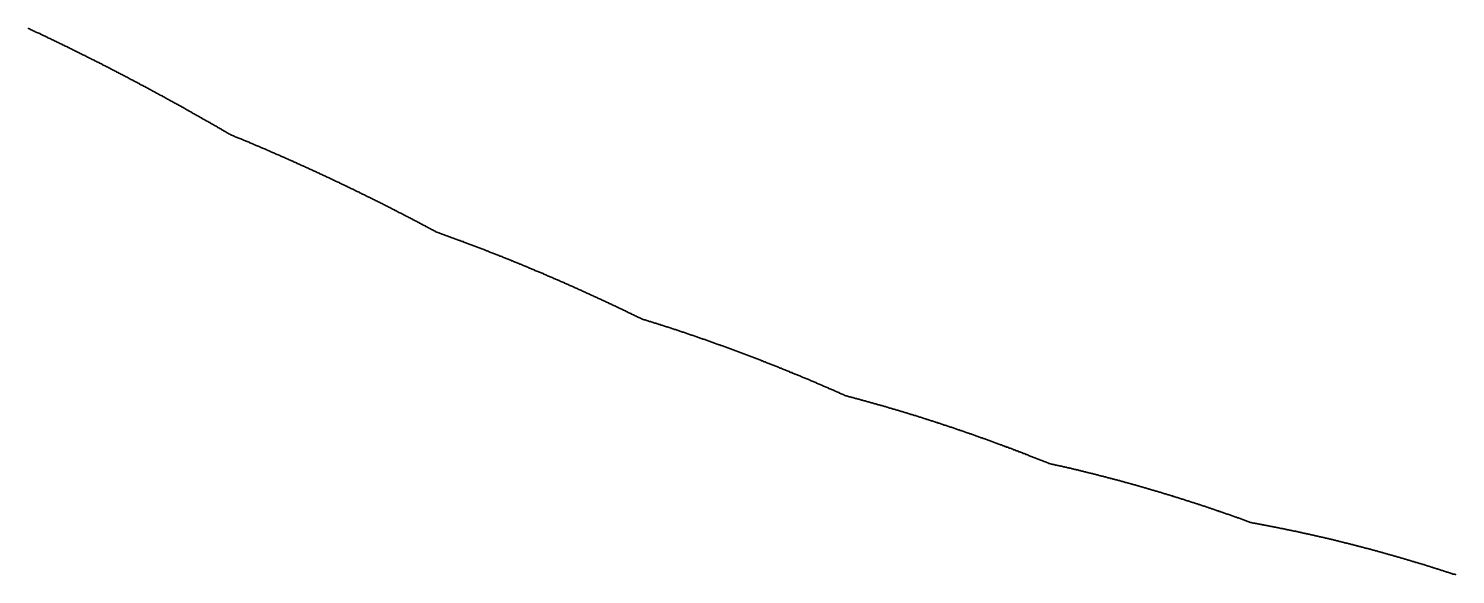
# Model space of a CAD drawing. Header units: metres. Extents: x 0 to 360, y 49 to 117.
# Drawn here: x 135 to 146.24, y 67.98 to 72.28 of the extents above; entities that cross this region are included whole.
import ezdxf

# ---------------------------------------------------------------- set-up
doc = ezdxf.new("R2010")
doc.units = ezdxf.units.M

msp = doc.modelspace()

# ---------------------------------------------------------------- linework, layer by layer
for p in [(134.998, 72.281), (135.005, 72.278), (135.013, 72.275), (135.02, 72.271), (135.027, 72.268), (135.035, 72.264), (135.042, 72.261), (135.049, 72.258), (135.056, 72.254), (135.064, 72.251), (135.071, 72.247), (135.078, 72.244), (135.086, 72.241), (135.093, 72.237), (135.1, 72.234), (135.107, 72.23), (135.115, 72.227), (135.122, 72.223), (135.129, 72.22), (135.136, 72.216), (135.144, 72.213), (135.151, 72.209), (135.158, 72.206), (135.166, 72.202), (135.173, 72.199), (135.18, 72.196), (135.187, 72.192), (135.195, 72.189), (135.202, 72.185), (135.209, 72.182), (135.216, 72.178), (135.224, 72.175), (135.231, 72.171), (135.238, 72.168), (135.246, 72.164), (135.253, 72.16), (135.26, 72.157), (135.267, 72.153), (135.275, 72.15), (135.282, 72.146), (135.289, 72.143), (135.296, 72.139), (135.304, 72.136), (135.311, 72.132), (135.318, 72.129), (135.326, 72.125), (135.333, 72.121), (135.34, 72.118), (135.347, 72.114), (135.355, 72.111), (135.362, 72.107), (135.369, 72.104), (135.376, 72.1), (135.384, 72.096), (135.391, 72.093), (135.398, 72.089), (135.405, 72.086), (135.413, 72.082), (135.42, 72.078), (135.427, 72.075), (135.434, 72.071), (135.442, 72.068), (135.449, 72.064), (135.456, 72.06), (135.463, 72.057), (135.471, 72.053), (135.478, 72.049), (135.485, 72.046), (135.492, 72.042), (135.5, 72.038), (135.507, 72.035), (135.514, 72.031), (135.521, 72.027), (135.529, 72.024), (135.536, 72.02), (135.543, 72.016), (135.551, 72.013), (135.558, 72.009), (135.565, 72.005), (135.572, 72.002), (135.58, 71.998), (135.587, 71.994), (135.594, 71.991), (135.601, 71.987), (135.609, 71.983), (135.616, 71.979), (135.623, 71.976), (135.63, 71.972), (135.638, 71.968), (135.645, 71.965), (135.652, 71.961), (135.659, 71.957), (135.666, 71.953), (135.674, 71.95), (135.681, 71.946), (135.688, 71.942), (135.695, 71.938), (135.703, 71.935), (135.71, 71.931), (135.717, 71.927), (135.724, 71.923), (135.732, 71.919), (135.739, 71.916), (135.746, 71.912), (135.753, 71.908), (135.761, 71.904), (135.768, 71.901), (135.775, 71.897), (135.782, 71.893), (135.79, 71.889), (135.797, 71.885), (135.804, 71.881), (135.811, 71.878), (135.819, 71.874), (135.826, 71.87), (135.833, 71.866), (135.84, 71.862), (135.848, 71.859), (135.855, 71.855), (135.862, 71.851), (135.869, 71.847), (135.876, 71.843), (135.884, 71.839), (135.891, 71.835), (135.898, 71.832), (135.905, 71.828), (135.913, 71.824), (135.92, 71.82), (135.927, 71.816), (135.934, 71.812), (135.942, 71.808), (135.949, 71.804), (135.956, 71.801), (135.963, 71.797), (135.97, 71.793), (135.978, 71.789), (135.985, 71.785), (135.992, 71.781), (135.999, 71.777), (136.007, 71.773), (136.014, 71.769), (136.021, 71.765), (136.028, 71.761), (136.036, 71.757), (136.043, 71.754), (136.05, 71.75), (136.057, 71.746), (136.064, 71.742), (136.072, 71.738), (136.079, 71.734), (136.086, 71.73), (136.093, 71.726), (136.101, 71.722), (136.108, 71.718), (136.115, 71.714), (136.122, 71.71), (136.129, 71.706), (136.137, 71.702), (136.144, 71.698), (136.151, 71.694), (136.158, 71.69), (136.166, 71.686), (136.173, 71.682), (136.18, 71.678), (136.187, 71.674), (136.194, 71.67), (136.202, 71.666), (136.209, 71.662), (136.216, 71.658), (136.223, 71.654), (136.23, 71.65), (136.238, 71.646), (136.245, 71.642), (136.252, 71.638), (136.259, 71.634), (136.267, 71.63), (136.274, 71.626), (136.281, 71.622), (136.288, 71.617), (136.295, 71.613), (136.303, 71.609), (136.31, 71.605), (136.317, 71.601), (136.324, 71.597), (136.331, 71.593), (136.339, 71.589), (136.346, 71.585), (136.353, 71.581), (136.36, 71.577), (136.367, 71.573), (136.375, 71.568), (136.382, 71.564), (136.389, 71.56), (136.396, 71.556), (136.403, 71.552), (136.411, 71.548), (136.418, 71.544), (136.425, 71.54), (136.432, 71.535), (136.44, 71.531), (136.447, 71.527), (136.454, 71.523), (136.461, 71.519), (136.468, 71.515), (136.476, 71.511), (136.483, 71.506), (136.49, 71.502), (136.497, 71.498), (136.504, 71.494), (136.512, 71.49), (136.519, 71.486), (136.526, 71.481), (136.533, 71.477), (136.54, 71.473), (136.548, 71.469), (136.555, 71.465), (136.562, 71.46), (136.569, 71.456), (136.576, 71.452), (136.584, 71.448), (136.591, 71.444), (136.598, 71.441), (136.605, 71.438), (136.612, 71.435), (136.619, 71.432), (136.627, 71.429), (136.634, 71.426), (136.641, 71.423), (136.648, 71.42), (136.655, 71.417), (136.663, 71.414), (136.67, 71.411), (136.677, 71.409), (136.684, 71.406), (136.691, 71.403), (136.699, 71.4), (136.706, 71.397), (136.713, 71.394), (136.72, 71.391), (136.727, 71.388), (136.735, 71.385), (136.742, 71.382), (136.749, 71.378), (136.756, 71.375), (136.763, 71.372), (136.77, 71.369), (136.778, 71.366), (136.785, 71.363), (136.792, 71.36), (136.799, 71.357), (136.806, 71.354), (136.814, 71.351), (136.821, 71.348), (136.828, 71.345), (136.835, 71.342), (136.842, 71.339), (136.85, 71.336), (136.857, 71.333), (136.864, 71.33), (136.871, 71.327), (136.878, 71.323), (136.885, 71.32), (136.893, 71.317), (136.9, 71.314), (136.907, 71.311), (136.914, 71.308), (136.921, 71.305), (136.928, 71.302), (136.936, 71.299), (136.943, 71.295), (136.95, 71.292), (136.957, 71.289), (136.964, 71.286), (136.972, 71.283), (136.979, 71.28), (136.986, 71.277), (136.993, 71.273), (137, 71.27), (137.007, 71.267), (137.015, 71.264), (137.022, 71.261), (137.029, 71.258), (137.036, 71.254), (137.043, 71.251), (137.05, 71.248), (137.058, 71.245), (137.065, 71.242), (137.072, 71.238), (137.079, 71.235), (137.086, 71.232), (137.093, 71.229), (137.101, 71.226), (137.108, 71.222), (137.115, 71.219), (137.122, 71.216), (137.129, 71.213), (137.136, 71.209), (137.144, 71.206), (137.151, 71.203), (137.158, 71.2), (137.165, 71.197), (137.172, 71.193), (137.179, 71.19), (137.187, 71.187), (137.194, 71.183), (137.201, 71.18), (137.208, 71.177), (137.215, 71.174), (137.222, 71.17), (137.23, 71.167), (137.237, 71.164), (137.244, 71.161), (137.251, 71.157), (137.258, 71.154), (137.265, 71.151), (137.273, 71.147), (137.28, 71.144), (137.287, 71.141), (137.294, 71.137), (137.301, 71.134), (137.308, 71.131), (137.316, 71.127), (137.323, 71.124), (137.33, 71.121), (137.337, 71.117), (137.344, 71.114), (137.351, 71.111), (137.358, 71.107), (137.366, 71.104), (137.373, 71.101), (137.38, 71.097), (137.387, 71.094), (137.394, 71.09), (137.401, 71.087), (137.409, 71.084), (137.416, 71.08), (137.423, 71.077), (137.43, 71.073), (137.437, 71.07), (137.444, 71.067), (137.451, 71.063), (137.459, 71.06), (137.466, 71.056), (137.473, 71.053), (137.48, 71.05), (137.487, 71.046), (137.494, 71.043), (137.502, 71.039), (137.509, 71.036), (137.516, 71.032), (137.523, 71.029), (137.53, 71.026), (137.537, 71.022), (137.544, 71.019), (137.552, 71.015), (137.559, 71.012), (137.566, 71.008), (137.573, 71.005), (137.58, 71.001), (137.587, 70.998), (137.594, 70.994), (137.602, 70.991), (137.609, 70.987), (137.616, 70.984), (137.623, 70.98), (137.63, 70.977), (137.637, 70.973), (137.644, 70.97), (137.652, 70.966), (137.659, 70.963), (137.666, 70.959), (137.673, 70.956), (137.68, 70.952), (137.687, 70.949), (137.694, 70.945), (137.702, 70.942), (137.709, 70.938), (137.716, 70.934), (137.723, 70.931), (137.73, 70.927), (137.737, 70.924), (137.744, 70.92), (137.751, 70.917), (137.759, 70.913), (137.766, 70.91), (137.773, 70.906), (137.78, 70.902), (137.787, 70.899), (137.794, 70.895), (137.801, 70.892), (137.809, 70.888), (137.816, 70.884), (137.823, 70.881), (137.83, 70.877), (137.837, 70.874), (137.844, 70.87), (137.851, 70.866), (137.858, 70.863), (137.866, 70.859), (137.873, 70.855), (137.88, 70.852), (137.887, 70.848), (137.894, 70.844), (137.901, 70.841), (137.908, 70.837), (137.915, 70.833), (137.923, 70.83), (137.93, 70.826), (137.937, 70.823), (137.944, 70.819), (137.951, 70.815), (137.958, 70.811), (137.965, 70.808), (137.972, 70.804), (137.98, 70.8), (137.987, 70.797), (137.994, 70.793), (138.001, 70.789), (138.008, 70.786), (138.015, 70.782), (138.022, 70.778), (138.029, 70.774), (138.037, 70.771), (138.044, 70.767), (138.051, 70.763), (138.058, 70.76), (138.065, 70.756), (138.072, 70.752), (138.079, 70.748), (138.086, 70.745), (138.094, 70.741), (138.101, 70.737), (138.108, 70.733), (138.115, 70.73), (138.122, 70.726), (138.129, 70.722), (138.136, 70.718), (138.143, 70.714), (138.15, 70.711), (138.158, 70.707), (138.165, 70.703), (138.172, 70.699), (138.179, 70.696), (138.186, 70.692), (138.193, 70.688), (138.2, 70.684), (138.207, 70.68), (138.214, 70.677), (138.222, 70.674), (138.229, 70.672), (138.236, 70.669), (138.243, 70.667), (138.25, 70.664), (138.257, 70.661), (138.264, 70.659), (138.271, 70.656), (138.278, 70.654), (138.286, 70.651), (138.293, 70.649), (138.3, 70.646), (138.307, 70.643), (138.314, 70.641), (138.321, 70.638), (138.328, 70.636), (138.335, 70.633), (138.342, 70.63), (138.35, 70.628), (138.357, 70.625), (138.364, 70.623), (138.371, 70.62), (138.378, 70.617), (138.385, 70.615), (138.392, 70.612), (138.399, 70.61), (138.406, 70.607), (138.413, 70.604), (138.421, 70.602), (138.428, 70.599), (138.435, 70.596), (138.442, 70.594), (138.449, 70.591), (138.456, 70.588), (138.463, 70.586), (138.47, 70.583), (138.477, 70.58), (138.484, 70.578), (138.492, 70.575), (138.499, 70.572), (138.506, 70.569), (138.513, 70.567), (138.52, 70.564), (138.527, 70.561), (138.534, 70.559), (138.541, 70.556), (138.548, 70.553), (138.555, 70.55), (138.562, 70.548), (138.57, 70.545), (138.577, 70.542), (138.584, 70.54), (138.591, 70.537), (138.598, 70.534), (138.605, 70.531), (138.612, 70.529), (138.619, 70.526), (138.626, 70.523), (138.633, 70.52), (138.64, 70.517), (138.648, 70.515), (138.655, 70.512), (138.662, 70.509), (138.669, 70.506), (138.676, 70.503), (138.683, 70.501), (138.69, 70.498), (138.697, 70.495), (138.704, 70.492), (138.711, 70.489), (138.718, 70.487), (138.726, 70.484), (138.733, 70.481), (138.74, 70.478), (138.747, 70.475), (138.754, 70.472), (138.761, 70.47), (138.768, 70.467), (138.775, 70.464), (138.782, 70.461), (138.789, 70.458), (138.796, 70.455), (138.803, 70.452), (138.811, 70.45), (138.818, 70.447), (138.825, 70.444), (138.832, 70.441), (138.839, 70.438), (138.846, 70.435), (138.853, 70.432), (138.86, 70.429), (138.867, 70.426), (138.874, 70.424), (138.881, 70.421), (138.888, 70.418), (138.896, 70.415), (138.903, 70.412), (138.91, 70.409), (138.917, 70.406), (138.924, 70.403), (138.931, 70.4), (138.938, 70.397), (138.945, 70.394), (138.952, 70.391), (138.959, 70.388), (138.966, 70.385), (138.973, 70.382), (138.98, 70.379), (138.987, 70.376), (138.995, 70.373), (139.002, 70.37), (139.009, 70.368), (139.016, 70.365), (139.023, 70.362), (139.03, 70.359), (139.037, 70.356), (139.044, 70.353), (139.051, 70.35), (139.058, 70.346), (139.065, 70.343), (139.072, 70.34), (139.079, 70.337), (139.086, 70.334), (139.094, 70.331), (139.101, 70.328), (139.108, 70.325), (139.115, 70.322), (139.122, 70.319), (139.129, 70.316), (139.136, 70.313), (139.143, 70.31), (139.15, 70.307), (139.157, 70.304), (139.164, 70.301), (139.171, 70.298), (139.178, 70.295), (139.185, 70.292), (139.192, 70.288), (139.2, 70.285), (139.207, 70.282), (139.214, 70.279), (139.221, 70.276), (139.228, 70.273), (139.235, 70.27), (139.242, 70.267), (139.249, 70.264), (139.256, 70.26), (139.263, 70.257), (139.27, 70.254), (139.277, 70.251), (139.284, 70.248), (139.291, 70.245), (139.298, 70.242), (139.305, 70.238), (139.312, 70.235), (139.32, 70.232), (139.327, 70.229), (139.334, 70.226), (139.341, 70.223), (139.348, 70.219), (139.355, 70.216), (139.362, 70.213), (139.369, 70.21), (139.376, 70.207), (139.383, 70.204), (139.39, 70.2), (139.397, 70.197), (139.404, 70.194), (139.411, 70.191), (139.418, 70.188), (139.425, 70.184), (139.432, 70.181), (139.439, 70.178), (139.446, 70.175), (139.454, 70.171), (139.461, 70.168), (139.468, 70.165), (139.475, 70.162), (139.482, 70.158), (139.489, 70.155), (139.496, 70.152), (139.503, 70.149), (139.51, 70.145), (139.517, 70.142), (139.524, 70.139), (139.531, 70.136), (139.538, 70.132), (139.545, 70.129), (139.552, 70.126), (139.559, 70.122), (139.566, 70.119), (139.573, 70.116), (139.58, 70.112), (139.587, 70.109), (139.594, 70.106), (139.602, 70.102), (139.609, 70.099), (139.616, 70.096), (139.623, 70.093), (139.63, 70.089), (139.637, 70.086), (139.644, 70.083), (139.651, 70.079), (139.658, 70.076), (139.665, 70.072), (139.672, 70.069), (139.679, 70.066), (139.686, 70.062), (139.693, 70.059), (139.7, 70.056), (139.707, 70.052), (139.714, 70.049), (139.721, 70.045), (139.728, 70.042), (139.735, 70.039), (139.742, 70.035), (139.749, 70.032), (139.756, 70.029), (139.763, 70.025), (139.77, 70.022), (139.777, 70.018), (139.785, 70.015), (139.792, 70.011), (139.799, 70.008), (139.806, 70.005), (139.813, 70.001), (139.82, 69.998), (139.827, 69.994), (139.834, 69.992), (139.841, 69.99), (139.848, 69.987), (139.855, 69.985), (139.862, 69.983), (139.869, 69.981), (139.876, 69.979), (139.883, 69.976), (139.89, 69.974), (139.897, 69.972), (139.904, 69.97), (139.911, 69.968), (139.918, 69.965), (139.925, 69.963), (139.932, 69.961), (139.939, 69.959), (139.946, 69.957), (139.953, 69.954), (139.96, 69.952), (139.967, 69.95), (139.974, 69.948), (139.981, 69.945), (139.988, 69.943), (139.995, 69.941), (140.002, 69.939), (140.009, 69.936), (140.016, 69.934), (140.023, 69.932), (140.03, 69.93), (140.037, 69.927), (140.045, 69.925), (140.052, 69.923), (140.059, 69.92), (140.066, 69.918), (140.073, 69.916), (140.08, 69.913), (140.087, 69.911), (140.094, 69.909), (140.101, 69.907), (140.108, 69.904), (140.115, 69.902), (140.122, 69.9), (140.129, 69.897), (140.136, 69.895), (140.143, 69.892), (140.15, 69.89), (140.157, 69.888), (140.164, 69.885), (140.171, 69.883), (140.178, 69.881), (140.185, 69.878), (140.192, 69.876), (140.199, 69.874), (140.206, 69.871), (140.213, 69.869), (140.22, 69.866), (140.227, 69.864), (140.234, 69.862), (140.241, 69.859), (140.248, 69.857), (140.255, 69.854), (140.262, 69.852), (140.269, 69.85), (140.276, 69.847), (140.283, 69.845), (140.29, 69.842), (140.297, 69.84), (140.304, 69.837), (140.311, 69.835), (140.318, 69.833), (140.325, 69.83), (140.332, 69.828), (140.339, 69.825), (140.346, 69.823), (140.353, 69.82), (140.36, 69.818), (140.367, 69.815), (140.374, 69.813), (140.381, 69.81), (140.388, 69.808), (140.395, 69.805), (140.402, 69.803), (140.409, 69.8), (140.416, 69.798), (140.423, 69.795), (140.43, 69.793), (140.437, 69.79), (140.444, 69.788), (140.451, 69.785), (140.458, 69.783), (140.465, 69.78), (140.472, 69.778), (140.479, 69.775), (140.486, 69.772), (140.493, 69.77), (140.5, 69.767), (140.507, 69.765), (140.514, 69.762), (140.521, 69.76), (140.528, 69.757), (140.535, 69.755), (140.542, 69.752), (140.549, 69.749), (140.556, 69.747), (140.563, 69.744), (140.57, 69.742), (140.577, 69.739), (140.584, 69.736), (140.591, 69.734), (140.598, 69.731), (140.605, 69.729), (140.612, 69.726), (140.619, 69.723), (140.626, 69.721), (140.633, 69.718), (140.64, 69.715), (140.647, 69.713), (140.654, 69.71), (140.661, 69.707), (140.668, 69.705), (140.675, 69.702), (140.682, 69.699), (140.689, 69.697), (140.696, 69.694), (140.703, 69.691), (140.71, 69.689), (140.717, 69.686), (140.724, 69.683), (140.731, 69.681), (140.738, 69.678), (140.745, 69.675), (140.752, 69.673), (140.759, 69.67), (140.766, 69.667), (140.773, 69.664), (140.78, 69.662), (140.787, 69.659), (140.794, 69.656), (140.801, 69.654), (140.808, 69.651), (140.815, 69.648), (140.822, 69.645), (140.829, 69.643), (140.836, 69.64), (140.843, 69.637), (140.85, 69.634), (140.857, 69.632), (140.864, 69.629), (140.871, 69.626), (140.878, 69.623), (140.885, 69.62), (140.892, 69.618), (140.899, 69.615), (140.906, 69.612), (140.913, 69.609), (140.92, 69.606), (140.927, 69.604), (140.934, 69.601), (140.941, 69.598), (140.948, 69.595), (140.955, 69.592), (140.961, 69.59), (140.968, 69.587), (140.975, 69.584), (140.982, 69.581), (140.989, 69.578), (140.996, 69.575), (141.003, 69.572), (141.01, 69.57), (141.017, 69.567), (141.024, 69.564), (141.031, 69.561), (141.038, 69.558), (141.045, 69.555), (141.052, 69.552), (141.059, 69.55), (141.066, 69.547), (141.073, 69.544), (141.08, 69.541), (141.087, 69.538), (141.094, 69.535), (141.101, 69.532), (141.108, 69.529), (141.115, 69.526), (141.122, 69.523), (141.129, 69.52), (141.136, 69.518), (141.143, 69.515), (141.15, 69.512), (141.157, 69.509), (141.164, 69.506), (141.171, 69.503), (141.178, 69.5), (141.185, 69.497), (141.192, 69.494), (141.199, 69.491), (141.206, 69.488), (141.212, 69.485), (141.219, 69.482), (141.226, 69.479), (141.233, 69.476), (141.24, 69.473), (141.247, 69.47), (141.254, 69.467), (141.261, 69.464), (141.268, 69.461), (141.275, 69.458), (141.282, 69.455), (141.289, 69.452), (141.296, 69.449), (141.303, 69.446), (141.31, 69.443), (141.317, 69.44), (141.324, 69.437), (141.331, 69.434), (141.338, 69.431), (141.345, 69.428), (141.352, 69.425), (141.359, 69.422), (141.366, 69.419), (141.373, 69.416), (141.38, 69.413), (141.387, 69.409), (141.394, 69.406), (141.4, 69.403), (141.407, 69.4), (141.414, 69.397), (141.421, 69.394), (141.428, 69.391), (141.435, 69.388), (141.442, 69.386), (141.449, 69.384), (141.456, 69.382), (141.463, 69.38), (141.47, 69.379), (141.477, 69.377), (141.484, 69.375), (141.491, 69.373), (141.498, 69.371), (141.505, 69.369), (141.512, 69.367), (141.519, 69.366), (141.526, 69.364), (141.533, 69.362), (141.54, 69.36), (141.547, 69.358), (141.553, 69.356), (141.56, 69.354), (141.567, 69.352), (141.574, 69.35), (141.581, 69.349), (141.588, 69.347), (141.595, 69.345), (141.602, 69.343), (141.609, 69.341), (141.616, 69.339), (141.623, 69.337), (141.63, 69.335), (141.637, 69.333), (141.644, 69.331), (141.651, 69.329), (141.658, 69.327), (141.665, 69.325), (141.672, 69.323), (141.679, 69.321), (141.685, 69.319), (141.692, 69.317), (141.699, 69.315), (141.706, 69.314), (141.713, 69.312), (141.72, 69.31), (141.727, 69.308), (141.734, 69.306), (141.741, 69.304), (141.748, 69.302), (141.755, 69.3), (141.762, 69.298), (141.769, 69.295), (141.776, 69.293), (141.783, 69.291), (141.79, 69.289), (141.797, 69.287), (141.804, 69.285), (141.81, 69.283), (141.817, 69.281), (141.824, 69.279), (141.831, 69.277), (141.838, 69.275), (141.845, 69.273), (141.852, 69.271), (141.859, 69.269), (141.866, 69.267), (141.873, 69.265), (141.88, 69.263), (141.887, 69.26), (141.894, 69.258), (141.901, 69.256), (141.908, 69.254), (141.914, 69.252), (141.921, 69.25), (141.928, 69.248), (141.935, 69.246), (141.942, 69.244), (141.949, 69.241), (141.956, 69.239), (141.963, 69.237), (141.97, 69.235), (141.977, 69.233), (141.984, 69.231), (141.991, 69.229), (141.998, 69.226), (142.005, 69.224), (142.012, 69.222), (142.018, 69.22), (142.025, 69.218), (142.032, 69.216), (142.039, 69.213), (142.046, 69.211), (142.053, 69.209), (142.06, 69.207), (142.067, 69.205), (142.074, 69.202), (142.081, 69.2), (142.088, 69.198), (142.095, 69.196), (142.102, 69.194), (142.109, 69.191), (142.115, 69.189), (142.122, 69.187), (142.129, 69.185), (142.136, 69.182), (142.143, 69.18), (142.15, 69.178), (142.157, 69.176), (142.164, 69.173), (142.171, 69.171), (142.178, 69.169), (142.185, 69.167), (142.192, 69.164), (142.199, 69.162), (142.205, 69.16), (142.212, 69.157), (142.219, 69.155), (142.226, 69.153), (142.233, 69.15), (142.24, 69.148), (142.247, 69.146), (142.254, 69.144), (142.261, 69.141), (142.268, 69.139), (142.275, 69.137), (142.282, 69.134), (142.289, 69.132), (142.295, 69.13), (142.302, 69.127), (142.309, 69.125), (142.316, 69.123), (142.323, 69.12), (142.33, 69.118), (142.337, 69.115), (142.344, 69.113), (142.351, 69.111), (142.358, 69.108), (142.365, 69.106), (142.372, 69.104), (142.378, 69.101), (142.385, 69.099), (142.392, 69.096), (142.399, 69.094), (142.406, 69.092), (142.413, 69.089), (142.42, 69.087), (142.427, 69.084), (142.434, 69.082), (142.441, 69.079), (142.448, 69.077), (142.454, 69.075), (142.461, 69.072), (142.468, 69.07), (142.475, 69.067), (142.482, 69.065), (142.489, 69.062), (142.496, 69.06), (142.503, 69.057), (142.51, 69.055), (142.517, 69.052), (142.524, 69.05), (142.53, 69.048), (142.537, 69.045), (142.544, 69.043), (142.551, 69.04), (142.558, 69.038), (142.565, 69.035), (142.572, 69.033), (142.579, 69.03), (142.586, 69.027), (142.593, 69.025), (142.6, 69.022), (142.606, 69.02), (142.613, 69.017), (142.62, 69.015), (142.627, 69.012), (142.634, 69.01), (142.641, 69.007), (142.648, 69.005), (142.655, 69.002), (142.662, 69), (142.669, 68.997), (142.675, 68.994), (142.682, 68.992), (142.689, 68.989), (142.696, 68.987), (142.703, 68.984), (142.71, 68.982), (142.717, 68.979), (142.724, 68.976), (142.731, 68.974), (142.738, 68.971), (142.744, 68.969), (142.751, 68.966), (142.758, 68.963), (142.765, 68.961), (142.772, 68.958), (142.779, 68.955), (142.786, 68.953), (142.793, 68.95), (142.8, 68.947), (142.807, 68.945), (142.813, 68.942), (142.82, 68.94), (142.827, 68.937), (142.834, 68.934), (142.841, 68.932), (142.848, 68.929), (142.855, 68.926), (142.862, 68.924), (142.869, 68.921), (142.875, 68.918), (142.882, 68.915), (142.889, 68.913), (142.896, 68.91), (142.903, 68.907), (142.91, 68.905), (142.917, 68.902), (142.924, 68.899), (142.931, 68.896), (142.937, 68.894), (142.944, 68.891), (142.951, 68.888), (142.958, 68.886), (142.965, 68.883), (142.972, 68.88), (142.979, 68.877), (142.986, 68.875), (142.993, 68.872), (142.999, 68.869), (143.006, 68.866), (143.013, 68.864), (143.02, 68.861), (143.027, 68.858), (143.034, 68.855), (143.041, 68.853), (143.048, 68.852), (143.055, 68.85), (143.061, 68.849), (143.068, 68.847), (143.075, 68.845), (143.082, 68.844), (143.089, 68.842), (143.096, 68.841), (143.103, 68.839), (143.11, 68.838), (143.116, 68.836), (143.123, 68.835), (143.13, 68.833), (143.137, 68.832), (143.144, 68.83), (143.151, 68.828), (143.158, 68.827), (143.165, 68.825), (143.172, 68.824), (143.178, 68.822), (143.185, 68.82), (143.192, 68.819), (143.199, 68.817), (143.206, 68.816), (143.213, 68.814), (143.22, 68.812), (143.227, 68.811), (143.233, 68.809), (143.24, 68.807), (143.247, 68.806), (143.254, 68.804), (143.261, 68.803), (143.268, 68.801), (143.275, 68.799), (143.282, 68.798), (143.288, 68.796), (143.295, 68.794), (143.302, 68.793), (143.309, 68.791), (143.316, 68.789), (143.323, 68.788), (143.33, 68.786), (143.337, 68.784), (143.343, 68.783), (143.35, 68.781), (143.357, 68.779), (143.364, 68.777), (143.371, 68.776), (143.378, 68.774), (143.385, 68.772), (143.392, 68.771), (143.398, 68.769), (143.405, 68.767), (143.412, 68.765), (143.419, 68.764), (143.426, 68.762), (143.433, 68.76), (143.44, 68.758), (143.446, 68.757), (143.453, 68.755), (143.46, 68.753), (143.467, 68.751), (143.474, 68.749), (143.481, 68.748), (143.488, 68.746), (143.495, 68.744), (143.501, 68.742), (143.508, 68.741), (143.515, 68.739), (143.522, 68.737), (143.529, 68.735), (143.536, 68.733), (143.543, 68.731), (143.549, 68.73), (143.556, 68.728), (143.563, 68.726), (143.57, 68.724), (143.577, 68.722), (143.584, 68.72), (143.591, 68.719), (143.597, 68.717), (143.604, 68.715), (143.611, 68.713), (143.618, 68.711), (143.625, 68.709), (143.632, 68.707), (143.639, 68.705), (143.645, 68.704), (143.652, 68.702), (143.659, 68.7), (143.666, 68.698), (143.673, 68.696), (143.68, 68.694), (143.687, 68.692), (143.694, 68.69), (143.7, 68.688), (143.707, 68.686), (143.714, 68.685), (143.721, 68.683), (143.728, 68.681), (143.735, 68.679), (143.741, 68.677), (143.748, 68.675), (143.755, 68.673), (143.762, 68.671), (143.769, 68.669), (143.776, 68.667), (143.783, 68.665), (143.789, 68.663), (143.796, 68.661), (143.803, 68.659), (143.81, 68.657), (143.817, 68.655), (143.824, 68.653), (143.831, 68.651), (143.837, 68.649), (143.844, 68.647), (143.851, 68.645), (143.858, 68.643), (143.865, 68.641), (143.872, 68.639), (143.879, 68.637), (143.885, 68.635), (143.892, 68.633), (143.899, 68.631), (143.906, 68.629), (143.913, 68.627), (143.92, 68.625), (143.926, 68.623), (143.933, 68.621), (143.94, 68.618), (143.947, 68.616), (143.954, 68.614), (143.961, 68.612), (143.968, 68.61), (143.974, 68.608), (143.981, 68.606), (143.988, 68.604), (143.995, 68.602), (144.002, 68.6), (144.009, 68.598), (144.015, 68.595), (144.022, 68.593), (144.029, 68.591), (144.036, 68.589), (144.043, 68.587), (144.05, 68.585), (144.057, 68.583), (144.063, 68.581), (144.07, 68.578), (144.077, 68.576), (144.084, 68.574), (144.091, 68.572), (144.098, 68.57), (144.104, 68.568), (144.111, 68.565), (144.118, 68.563), (144.125, 68.561), (144.132, 68.559), (144.139, 68.557), (144.145, 68.554), (144.152, 68.552), (144.159, 68.55), (144.166, 68.548), (144.173, 68.546), (144.18, 68.543), (144.186, 68.541), (144.193, 68.539), (144.2, 68.537), (144.207, 68.535), (144.214, 68.532), (144.221, 68.53), (144.227, 68.528), (144.234, 68.526), (144.241, 68.523), (144.248, 68.521), (144.255, 68.519), (144.262, 68.517), (144.268, 68.514), (144.275, 68.512), (144.282, 68.51), (144.289, 68.507), (144.296, 68.505), (144.303, 68.503), (144.309, 68.501), (144.316, 68.498), (144.323, 68.496), (144.33, 68.494), (144.337, 68.491), (144.344, 68.489), (144.35, 68.487), (144.357, 68.484), (144.364, 68.482), (144.371, 68.48), (144.378, 68.477), (144.385, 68.475), (144.391, 68.473), (144.398, 68.47), (144.405, 68.468), (144.412, 68.466), (144.419, 68.463), (144.426, 68.461), (144.432, 68.458), (144.439, 68.456), (144.446, 68.454), (144.453, 68.451), (144.46, 68.449), (144.467, 68.447), (144.473, 68.444), (144.48, 68.442), (144.487, 68.439), (144.494, 68.437), (144.501, 68.435), (144.507, 68.432), (144.514, 68.43), (144.521, 68.427), (144.528, 68.425), (144.535, 68.422), (144.542, 68.42), (144.548, 68.418), (144.555, 68.415), (144.562, 68.413), (144.569, 68.41), (144.576, 68.408), (144.582, 68.405), (144.589, 68.403), (144.596, 68.4), (144.603, 68.398), (144.61, 68.395), (144.617, 68.393), (144.623, 68.39), (144.63, 68.388), (144.637, 68.386), (144.644, 68.385), (144.651, 68.384), (144.657, 68.383), (144.664, 68.381), (144.671, 68.38), (144.678, 68.379), (144.685, 68.378), (144.692, 68.376), (144.698, 68.375), (144.705, 68.374), (144.712, 68.373), (144.719, 68.371), (144.726, 68.37), (144.732, 68.369), (144.739, 68.367), (144.746, 68.366), (144.753, 68.365), (144.76, 68.364), (144.766, 68.362), (144.773, 68.361), (144.78, 68.36), (144.787, 68.358), (144.794, 68.357), (144.801, 68.356), (144.807, 68.354), (144.814, 68.353), (144.821, 68.352), (144.828, 68.35), (144.835, 68.349), (144.841, 68.348), (144.848, 68.346), (144.855, 68.345), (144.862, 68.343), (144.869, 68.342), (144.875, 68.341), (144.882, 68.339), (144.889, 68.338), (144.896, 68.337), (144.903, 68.335), (144.909, 68.334), (144.916, 68.332), (144.923, 68.331), (144.93, 68.33), (144.937, 68.328), (144.944, 68.327), (144.95, 68.325), (144.957, 68.324), (144.964, 68.322), (144.971, 68.321), (144.978, 68.32), (144.984, 68.318), (144.991, 68.317), (144.998, 68.315), (145.005, 68.314), (145.012, 68.312), (145.018, 68.311), (145.025, 68.309), (145.032, 68.308), (145.039, 68.306), (145.046, 68.305), (145.052, 68.303), (145.059, 68.302), (145.066, 68.3), (145.073, 68.299), (145.08, 68.297), (145.086, 68.296), (145.093, 68.294), (145.1, 68.293), (145.107, 68.291), (145.114, 68.29), (145.12, 68.288), (145.127, 68.287), (145.134, 68.285), (145.141, 68.284), (145.148, 68.282), (145.154, 68.281), (145.161, 68.279), (145.168, 68.277), (145.175, 68.276), (145.182, 68.274), (145.188, 68.273), (145.195, 68.271), (145.202, 68.27), (145.209, 68.268), (145.215, 68.266), (145.222, 68.265), (145.229, 68.263), (145.236, 68.262), (145.243, 68.26), (145.249, 68.258), (145.256, 68.257), (145.263, 68.255), (145.27, 68.254), (145.277, 68.252), (145.283, 68.25), (145.29, 68.249), (145.297, 68.247), (145.304, 68.245), (145.311, 68.244), (145.317, 68.242), (145.324, 68.24), (145.331, 68.239), (145.338, 68.237), (145.345, 68.235), (145.351, 68.234), (145.358, 68.232), (145.365, 68.23), (145.372, 68.229), (145.378, 68.227), (145.385, 68.225), (145.392, 68.223), (145.399, 68.222), (145.406, 68.22), (145.412, 68.218), (145.419, 68.217), (145.426, 68.215), (145.433, 68.213), (145.44, 68.211), (145.446, 68.21), (145.453, 68.208), (145.46, 68.206), (145.467, 68.204), (145.473, 68.203), (145.48, 68.201), (145.487, 68.199), (145.494, 68.197), (145.501, 68.196), (145.507, 68.194), (145.514, 68.192), (145.521, 68.19), (145.528, 68.188), (145.535, 68.187), (145.541, 68.185), (145.548, 68.183), (145.555, 68.181), (145.562, 68.179), (145.568, 68.178), (145.575, 68.176), (145.582, 68.174), (145.589, 68.172), (145.596, 68.17), (145.602, 68.168), (145.609, 68.167), (145.616, 68.165), (145.623, 68.163), (145.629, 68.161), (145.636, 68.159), (145.643, 68.157), (145.65, 68.155), (145.657, 68.154), (145.663, 68.152), (145.67, 68.15), (145.677, 68.148), (145.684, 68.146), (145.69, 68.144), (145.697, 68.142), (145.704, 68.14), (145.711, 68.138), (145.718, 68.137), (145.724, 68.135), (145.731, 68.133), (145.738, 68.131), (145.745, 68.129), (145.751, 68.127), (145.758, 68.125), (145.765, 68.123), (145.772, 68.121), (145.778, 68.119), (145.785, 68.117), (145.792, 68.115), (145.799, 68.113), (145.806, 68.111), (145.812, 68.109), (145.819, 68.107), (145.826, 68.105), (145.833, 68.103), (145.839, 68.101), (145.846, 68.099), (145.853, 68.097), (145.86, 68.095), (145.866, 68.093), (145.873, 68.091), (145.88, 68.089), (145.887, 68.087), (145.894, 68.085), (145.9, 68.083), (145.907, 68.081), (145.914, 68.079), (145.921, 68.077), (145.927, 68.075), (145.934, 68.073), (145.941, 68.071), (145.948, 68.069), (145.954, 68.067), (145.961, 68.065), (145.968, 68.063), (145.975, 68.061), (145.981, 68.059), (145.988, 68.057), (145.995, 68.055), (146.002, 68.052), (146.009, 68.05), (146.015, 68.048), (146.022, 68.046), (146.029, 68.044), (146.036, 68.042), (146.042, 68.04), (146.049, 68.038), (146.056, 68.036), (146.063, 68.033), (146.069, 68.031), (146.076, 68.029), (146.083, 68.027), (146.09, 68.025), (146.096, 68.023), (146.103, 68.021), (146.11, 68.018), (146.117, 68.016), (146.123, 68.014), (146.13, 68.012), (146.137, 68.01), (146.144, 68.008), (146.15, 68.005), (146.157, 68.003), (146.164, 68.001), (146.171, 67.999), (146.177, 67.997), (146.184, 67.994), (146.191, 67.992), (146.198, 67.99), (146.205, 67.988), (146.211, 67.986), (146.218, 67.983), (146.225, 67.982), (146.232, 67.981), (146.238, 67.98)]:
    msp.add_point(p)

doc.saveas('drawing.dxf')
